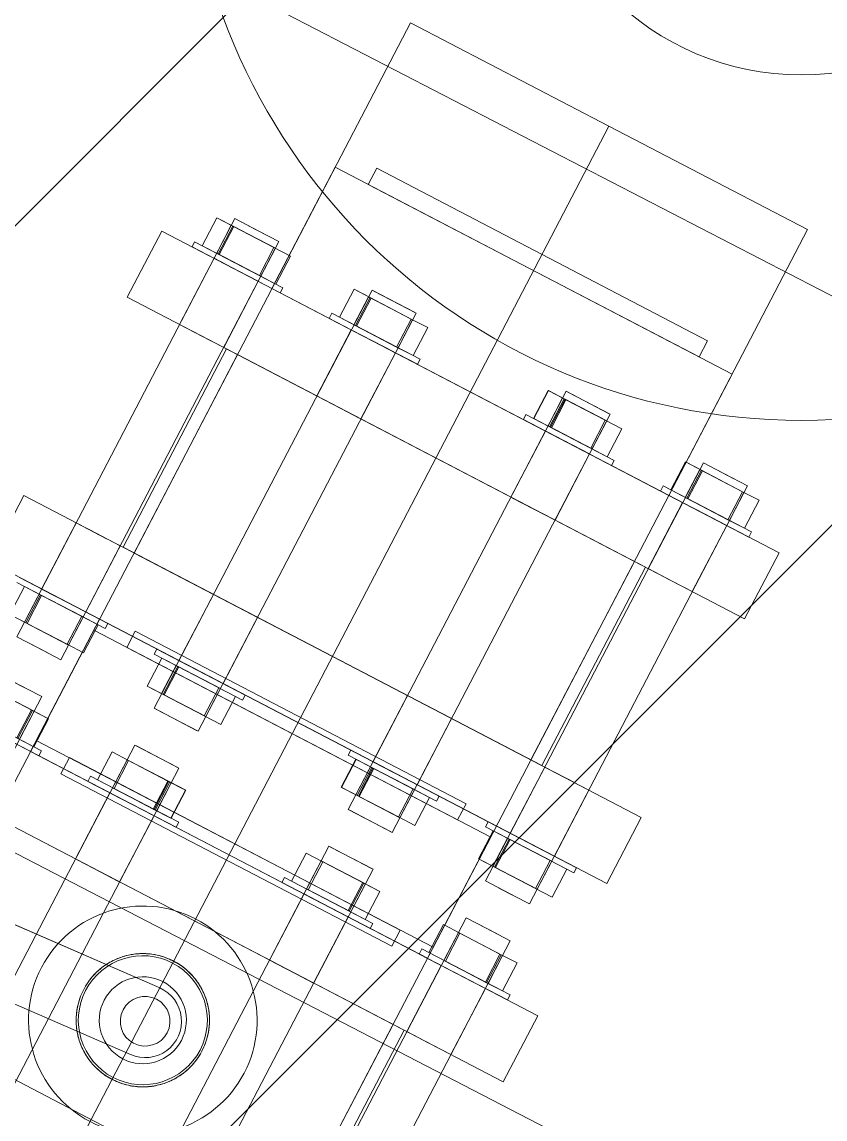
# Model space of a CAD drawing. Header units: metres. Extents: x -207 to 292, y -187 to 169.
# Drawn here: x -49.5326 to -49.2097, y -121.2879 to -120.8466 of the extents above; entities that cross this region are included whole.
import ezdxf

# ---------------------------------------------------------------- set-up
doc = ezdxf.new("R2010")
doc.units = ezdxf.units.M
for name, color, linetype, lineweight in [('A-ROOF-PATT', 7, 'Continuous', 9), ('M-EQPM', 7, 'Continuous', 9), ('P-PIPE', 7, 'Continuous', 9), ('P-PIPE-CNTR', 7, 'Continuous', 9)]:
    doc.layers.add(name, color=color, linetype=linetype, lineweight=lineweight)
doc.layers.add('PR10-ARQ-PL-001-Emplazamiento-C-1_dwg', color=7, linetype='Continuous', lineweight=9, true_color=0x767676)

# ---------------------------------------------------------------- blocks, each defined once
blk = doc.blocks.new('Valvula con brida - Estandar - Valvula con brida - Estandar-2265101-PLANTA EMPLAZAMIENTO ACTUALIZADO')
at = {"layer": 'P-PIPE'}
for p, q in [((-0.075, 0.13733), (-0.075, 0.13)), ((0.075, 0.13733), (-0.075, 0.13733)), ((0.075, 0.13733), (-0.075, 0.13733)), ((0.075, 0.13), (0.075, 0.13733)), ((-0.09, 0.13), (-0.09, 0.075)), ((0.09, 0.13), (-0.09, 0.13)), ((0.09, 0.13), (-0.09, 0.13)), ((-0.075, 0.13), (0.075, 0.13)), ((-0.075, 0.13), (0.075, 0.13)), ((0.09, 0.075), (0.09, 0.13)), ((-0.10242, 0.09665), (-0.11625, 0.09665)), ((-0.10242, 0.09665), (-0.11625, 0.09665)), ((-0.09625, 0.09665), (-0.11007, 0.09665)), ((-0.09625, 0.09665), (-0.11007, 0.09665)), ((-0.09625, -0.093), (-0.09625, 0.09665)), ((-0.09625, -0.093), (-0.09625, 0.09665)), ((-0.05401, 0.09665), (-0.05401, -0.093)), ((-0.05401, 0.09665), (-0.05401, -0.093)), ((-0.03477, 0.09665), (-0.05401, 0.09665)), ((-0.03477, 0.09665), (-0.05401, 0.09665)), ((-0.03401, 0.09665), (-0.05325, 0.09665)), ((-0.03401, 0.09665), (-0.05325, 0.09665)), ((-0.03401, -0.093), (-0.03401, 0.09665)), ((-0.03401, -0.093), (-0.03401, 0.09665)), ((0.03401, 0.09665), (0.03401, -0.093)), ((0.03401, 0.09665), (0.03401, -0.093)), ((0.05325, 0.09665), (0.03401, 0.09665)), ((0.05325, 0.09665), (0.03401, 0.09665)), ((0.05401, 0.09665), (0.03477, 0.09665)), ((0.05401, 0.09665), (0.03477, 0.09665)), ((0.05401, -0.093), (0.05401, 0.09665)), ((0.05401, -0.093), (0.05401, 0.09665)), ((0.09625, 0.09665), (0.09625, -0.093)), ((0.09625, 0.09665), (0.09625, -0.093)), ((0.11007, 0.09665), (0.09625, 0.09665)), ((0.11007, 0.09665), (0.09625, 0.09665)), ((0.11625, 0.09665), (0.10242, 0.09665)), ((0.11625, 0.09665), (0.10242, 0.09665)), ((0.11625, -0.093), (0.11625, 0.09665)), ((0.11625, -0.093), (0.11625, 0.09665)), ((-0.11625, 0.09), (-0.09625, 0.09)), ((-0.11625, 0.09), (-0.09625, 0.09)), ((-0.11625, 0.09), (-0.09625, 0.09)), ((-0.11625, 0.09), (-0.09625, 0.09)), ((-0.09691, 0.09), (-0.11559, 0.09)), ((-0.11559, 0.09), (-0.09744, 0.09)), ((-0.09744, 0.09), (-0.11559, 0.09)), ((-0.11559, 0.09), (-0.09691, 0.09)), ((-0.09744, 0.09), (-0.08967, 0.09)), ((-0.09744, 0.07729), (-0.09744, 0.09)), ((-0.08967, 0.09), (-0.09744, 0.09)), ((-0.09744, 0.09), (-0.09744, 0.07729)), ((-0.08967, 0.09), (-0.09691, 0.09)), ((-0.09691, 0.09), (-0.09691, 0.07729)), ((-0.09691, 0.09), (-0.08967, 0.09)), ((-0.09691, 0.07729), (-0.09691, 0.09)), ((-0.09625, 0.07729), (-0.09625, 0.09)), ((-0.09625, 0.07729), (-0.09625, 0.09)), ((-0.08967, 0.07729), (-0.08967, 0.09)), ((-0.08967, 0.09), (-0.08967, 0.07729)), ((-0.05335, 0.09), (-0.06085, 0.09)), ((-0.06085, 0.09), (-0.05335, 0.09)), ((-0.06085, 0.07729), (-0.06085, 0.09)), ((-0.05335, 0.09), (-0.06085, 0.09)), ((-0.06085, 0.09), (-0.05335, 0.09)), ((-0.06085, 0.09), (-0.06085, 0.07729)), ((-0.05401, 0.09), (-0.05401, 0.07729)), ((-0.05401, 0.09), (-0.03401, 0.09)), ((-0.05401, 0.09), (-0.03401, 0.09)), ((-0.05401, 0.09), (-0.05401, 0.07729)), ((-0.05401, 0.09), (-0.03401, 0.09)), ((-0.05401, 0.09), (-0.03401, 0.09)), ((-0.03467, 0.09), (-0.05335, 0.09)), ((-0.05335, 0.09), (-0.0352, 0.09)), ((-0.05335, 0.07729), (-0.05335, 0.09)), ((-0.05335, 0.07729), (-0.05335, 0.09)), ((-0.03553, 0.09), (-0.05335, 0.09)), ((-0.05335, 0.09), (-0.03467, 0.09)), ((-0.05335, 0.09), (-0.05335, 0.07729)), ((-0.05335, 0.09), (-0.05335, 0.07729)), ((-0.0276, 0.09), (-0.03553, 0.09)), ((-0.03553, 0.09), (-0.03553, 0.07729)), ((-0.0352, 0.09), (-0.02743, 0.09)), ((-0.0352, 0.07729), (-0.0352, 0.09)), ((-0.02743, 0.09), (-0.03467, 0.09)), ((-0.03467, 0.09), (-0.03467, 0.07729)), ((-0.03467, 0.09), (-0.0276, 0.09)), ((-0.03467, 0.07729), (-0.03467, 0.09)), ((-0.03401, 0.07729), (-0.03401, 0.09)), ((-0.03401, 0.07729), (-0.03401, 0.09)), ((-0.0276, 0.09), (-0.0276, 0.07729)), ((-0.02743, 0.07729), (-0.02743, 0.09)), ((0.03467, 0.09), (0.02717, 0.09)), ((0.02717, 0.09), (0.03467, 0.09)), ((0.02717, 0.07729), (0.02717, 0.09)), ((0.03467, 0.09), (0.02717, 0.09)), ((0.02717, 0.09), (0.03467, 0.09)), ((0.02717, 0.09), (0.02717, 0.07729)), ((0.03401, 0.09), (0.03401, 0.07729)), ((0.03401, 0.09), (0.05401, 0.09)), ((0.03401, 0.09), (0.05401, 0.09)), ((0.03401, 0.09), (0.03401, 0.07729)), ((0.03401, 0.09), (0.05401, 0.09)), ((0.03401, 0.09), (0.05401, 0.09)), ((0.05335, 0.09), (0.03467, 0.09)), ((0.03467, 0.09), (0.05282, 0.09)), ((0.03467, 0.07729), (0.03467, 0.09)), ((0.03467, 0.07729), (0.03467, 0.09)), ((0.05282, 0.09), (0.03467, 0.09)), ((0.03467, 0.09), (0.05335, 0.09)), ((0.03467, 0.09), (0.03467, 0.07729)), ((0.03467, 0.09), (0.03467, 0.07729)), ((0.05282, 0.09), (0.06058, 0.09)), ((0.05282, 0.07729), (0.05282, 0.09)), ((0.06058, 0.09), (0.05282, 0.09)), ((0.05282, 0.09), (0.05282, 0.07729)), ((0.06058, 0.09), (0.05335, 0.09)), ((0.05335, 0.09), (0.05335, 0.07729)), ((0.05335, 0.09), (0.06058, 0.09)), ((0.05335, 0.07729), (0.05335, 0.09)), ((0.05401, 0.07729), (0.05401, 0.09)), ((0.05401, 0.07729), (0.05401, 0.09)), ((0.06058, 0.07729), (0.06058, 0.09)), ((0.06058, 0.09), (0.06058, 0.07729)), ((0.09691, 0.09), (0.08941, 0.09)), ((0.08941, 0.09), (0.09691, 0.09)), ((0.08941, 0.07729), (0.08941, 0.09)), ((0.09691, 0.09), (0.08941, 0.09)), ((0.08941, 0.09), (0.09691, 0.09)), ((0.08941, 0.09), (0.08941, 0.07729)), ((0.09625, 0.09), (0.09625, 0.07729)), ((0.09625, 0.09), (0.11625, 0.09)), ((0.09625, 0.09), (0.11625, 0.09)), ((0.09625, 0.09), (0.09625, 0.07729)), ((0.09625, 0.09), (0.11625, 0.09)), ((0.09625, 0.09), (0.11625, 0.09)), ((0.11559, 0.09), (0.09691, 0.09)), ((0.09691, 0.09), (0.11506, 0.09)), ((0.09691, 0.07729), (0.09691, 0.09)), ((0.09691, 0.07729), (0.09691, 0.09)), ((0.11506, 0.09), (0.09691, 0.09)), ((0.09691, 0.09), (0.11559, 0.09)), ((0.09691, 0.09), (0.09691, 0.07729)), ((0.09691, 0.09), (0.09691, 0.07729)), ((0.11506, 0.09), (0.12282, 0.09)), ((0.11506, 0.07729), (0.11506, 0.09)), ((0.12282, 0.09), (0.11506, 0.09)), ((0.11506, 0.09), (0.11506, 0.07729)), ((0.12282, 0.09), (0.11559, 0.09)), ((0.11559, 0.09), (0.11559, 0.07729)), ((0.11559, 0.09), (0.12282, 0.09)), ((0.11559, 0.07729), (0.11559, 0.09)), ((0.11625, 0.07729), (0.11625, 0.09)), ((0.11625, 0.07729), (0.11625, 0.09)), ((0.12282, 0.07729), (0.12282, 0.09)), ((0.12282, 0.09), (0.12282, 0.07729)), ((-0.08625, 0.07729), (-0.12625, 0.07729)), ((-0.08625, 0.07729), (-0.12625, 0.07729)), ((-0.08625, 0.07729), (-0.12625, 0.07729)), ((-0.08625, 0.07729), (-0.12625, 0.07729)), ((-0.08967, 0.07729), (-0.09744, 0.07729)), ((-0.09744, 0.07729), (-0.08967, 0.07729)), ((-0.09691, 0.07729), (-0.08967, 0.07729)), ((-0.08967, 0.07729), (-0.09691, 0.07729)), ((-0.08625, 0.075), (-0.08625, 0.07729)), ((-0.08625, 0.075), (-0.08625, 0.07729)), ((-0.06401, 0.07729), (-0.06401, 0.075)), ((-0.02401, 0.07729), (-0.06401, 0.07729)), ((-0.02401, 0.07729), (-0.06401, 0.07729)), ((-0.06401, 0.07729), (-0.06401, 0.075)), ((-0.02401, 0.07729), (-0.06401, 0.07729)), ((-0.02401, 0.07729), (-0.06401, 0.07729)), ((-0.05335, 0.07729), (-0.06085, 0.07729)), ((-0.06085, 0.07729), (-0.05335, 0.07729)), ((-0.05335, 0.07729), (-0.06085, 0.07729)), ((-0.06085, 0.07729), (-0.05335, 0.07729)), ((-0.03401, 0.07729), (-0.05401, 0.07729)), ((-0.03401, 0.07729), (-0.05401, 0.07729)), ((-0.03401, 0.07729), (-0.05401, 0.07729)), ((-0.03401, 0.07729), (-0.05401, 0.07729)), ((-0.0352, 0.07729), (-0.05335, 0.07729)), ((-0.05335, 0.07729), (-0.03467, 0.07729)), ((-0.03467, 0.07729), (-0.05335, 0.07729)), ((-0.05335, 0.07729), (-0.03553, 0.07729)), ((-0.03553, 0.07729), (-0.0276, 0.07729)), ((-0.02743, 0.07729), (-0.0352, 0.07729)), ((-0.03467, 0.07729), (-0.02743, 0.07729)), ((-0.0276, 0.07729), (-0.03467, 0.07729)), ((-0.02401, 0.075), (-0.02401, 0.07729)), ((-0.02401, 0.075), (-0.02401, 0.07729)), ((0.02401, 0.07729), (0.02401, 0.075)), ((0.06401, 0.07729), (0.02401, 0.07729)), ((0.06401, 0.07729), (0.02401, 0.07729)), ((0.02401, 0.07729), (0.02401, 0.075)), ((0.06401, 0.07729), (0.02401, 0.07729)), ((0.06401, 0.07729), (0.02401, 0.07729)), ((0.03467, 0.07729), (0.02717, 0.07729)), ((0.02717, 0.07729), (0.03467, 0.07729)), ((0.03467, 0.07729), (0.02717, 0.07729)), ((0.02717, 0.07729), (0.03467, 0.07729)), ((0.05401, 0.07729), (0.03401, 0.07729)), ((0.05401, 0.07729), (0.03401, 0.07729)), ((0.05401, 0.07729), (0.03401, 0.07729)), ((0.05401, 0.07729), (0.03401, 0.07729)), ((0.05282, 0.07729), (0.03467, 0.07729)), ((0.03467, 0.07729), (0.05335, 0.07729)), ((0.05335, 0.07729), (0.03467, 0.07729)), ((0.03467, 0.07729), (0.05282, 0.07729)), ((0.06058, 0.07729), (0.05282, 0.07729)), ((0.05282, 0.07729), (0.06058, 0.07729)), ((0.05335, 0.07729), (0.06058, 0.07729)), ((0.06058, 0.07729), (0.05335, 0.07729)), ((0.06401, 0.075), (0.06401, 0.07729)), ((0.06401, 0.075), (0.06401, 0.07729)), ((0.08625, 0.07729), (0.08625, 0.075)), ((0.12625, 0.07729), (0.08625, 0.07729)), ((0.12625, 0.07729), (0.08625, 0.07729)), ((0.08625, 0.07729), (0.08625, 0.075)), ((0.12625, 0.07729), (0.08625, 0.07729)), ((0.12625, 0.07729), (0.08625, 0.07729)), ((0.09691, 0.07729), (0.08941, 0.07729)), ((0.08941, 0.07729), (0.09691, 0.07729)), ((0.09691, 0.07729), (0.08941, 0.07729)), ((0.08941, 0.07729), (0.09691, 0.07729)), ((0.11625, 0.07729), (0.09625, 0.07729)), ((0.11625, 0.07729), (0.09625, 0.07729)), ((0.11625, 0.07729), (0.09625, 0.07729)), ((0.11625, 0.07729), (0.09625, 0.07729)), ((0.11506, 0.07729), (0.09691, 0.07729)), ((0.09691, 0.07729), (0.11559, 0.07729)), ((0.11559, 0.07729), (0.09691, 0.07729)), ((0.09691, 0.07729), (0.11506, 0.07729)), ((0.12282, 0.07729), (0.11506, 0.07729)), ((0.11506, 0.07729), (0.12282, 0.07729)), ((0.11559, 0.07729), (0.12282, 0.07729)), ((0.12282, 0.07729), (0.11559, 0.07729)), ((0.12625, 0.075), (0.12625, 0.07729)), ((0.12625, 0.075), (0.12625, 0.07729)), ((-0.14, 0.075), (0.14, 0.075)), ((-0.14, 0.075), (0.14, 0.075)), ((-0.12625, 0.075), (-0.08625, 0.075)), ((-0.12625, 0.075), (-0.08625, 0.075)), ((-0.12625, 0.075), (-0.08625, 0.075)), ((-0.12625, 0.075), (-0.08625, 0.075)), ((-0.09, 0.075), (0.09, 0.075)), ((-0.09, 0.075), (0.09, 0.075)), ((-0.06401, 0.075), (-0.02401, 0.075)), ((-0.06401, 0.075), (-0.02401, 0.075)), ((-0.06401, 0.075), (-0.02401, 0.075)), ((-0.06401, 0.075), (-0.02401, 0.075)), ((-0.05401, 0.075), (-0.05401, 0.045)), ((-0.05401, 0.075), (-0.05401, 0.045)), ((-0.05401, 0.075), (-0.03477, 0.075)), ((-0.05401, 0.075), (-0.03477, 0.075)), ((-0.05325, 0.075), (-0.03401, 0.075)), ((-0.05325, 0.075), (-0.03401, 0.075)), ((-0.03401, 0.045), (-0.03401, 0.075)), ((-0.03401, 0.045), (-0.03401, 0.075)), ((0.02401, 0.075), (0.06401, 0.075)), ((0.02401, 0.075), (0.06401, 0.075)), ((0.02401, 0.075), (0.06401, 0.075)), ((0.02401, 0.075), (0.06401, 0.075)), ((0.03401, 0.075), (0.03401, 0.045)), ((0.03401, 0.075), (0.03401, 0.045)), ((0.03401, 0.075), (0.05325, 0.075)), ((0.03401, 0.075), (0.05325, 0.075)), ((0.03477, 0.075), (0.05401, 0.075)), ((0.03477, 0.075), (0.05401, 0.075)), ((0.05401, 0.045), (0.05401, 0.075)), ((0.05401, 0.045), (0.05401, 0.075)), ((0.08625, 0.075), (0.12625, 0.075)), ((0.08625, 0.075), (0.12625, 0.075)), ((0.08625, 0.075), (0.12625, 0.075)), ((0.08625, 0.075), (0.12625, 0.075)), ((0.09625, 0.075), (0.09625, 0.045)), ((0.09625, 0.075), (0.09625, 0.045)), ((0.09625, 0.075), (0.11007, 0.075)), ((0.09625, 0.075), (0.11007, 0.075)), ((0.10242, 0.075), (0.11625, 0.075)), ((0.10242, 0.075), (0.11625, 0.075)), ((0.11625, 0.045), (0.11625, 0.075)), ((0.11625, 0.045), (0.11625, 0.075)), ((0.14, 0.045), (0.14, 0.075)), ((-0.14, 0.045), (0.14, 0.045)), ((-0.14, 0.045), (0.14, 0.045)), ((0.095, 0.045), (-0.095, 0.045)), ((0.095, 0.045), (-0.095, 0.045)), ((-0.09, 0.045), (0.09, 0.045)), ((-0.09, 0.045), (0.09, 0.045)), ((-0.09, 0.045), (0.09, 0.045)), ((-0.09, 0.045), (0.09, 0.045)), ((-0.03477, 0.045), (-0.05401, 0.045)), ((-0.03477, 0.045), (-0.05401, 0.045)), ((-0.03401, 0.045), (-0.05325, 0.045)), ((-0.03401, 0.045), (-0.05325, 0.045)), ((0.05325, 0.045), (0.03401, 0.045)), ((0.05325, 0.045), (0.03401, 0.045)), ((0.05401, 0.045), (0.03477, 0.045)), ((0.05401, 0.045), (0.03477, 0.045)), ((0.09, -0.045), (0.09, 0.045)), ((0.09, -0.045), (0.09, 0.045)), ((0.095, -0.045), (0.095, 0.045)), ((0.11007, 0.045), (0.09625, 0.045)), ((0.11007, 0.045), (0.09625, 0.045)), ((0.11625, 0.045), (0.10242, 0.045)), ((0.11625, 0.045), (0.10242, 0.045)), ((0, 0.01466), (-0.23597, -0.00184)), ((-0.23597, -0.00184), (0, 0.01466)), ((-0.23597, -0.03116), (0.00204, -0.01452)), ((0.00204, -0.01452), (-0.23597, -0.03116)), ((-0.14, -0.045), (0.14, -0.045)), ((-0.14, -0.045), (0.14, -0.045)), ((-0.095, -0.045), (0.095, -0.045)), ((-0.095, -0.045), (0.095, -0.045)), ((0.09, -0.045), (-0.09, -0.045)), ((0.09, -0.045), (-0.09, -0.045)), ((-0.09, -0.045), (0.09, -0.045)), ((-0.09, -0.045), (0.09, -0.045))]:
    blk.add_line(p, q, dxfattribs=at)
for centre, radius, start, end in [((0, 0), 0.04594, 90, 270), ((0, 0), 0.04594, 90, 270), ((0, 0), 0.04594, 270, 90), ((0, 0), 0.04594, 270, 90), ((0, 0), 0.02594, 90, 270), ((0, 0), 0.02594, 90, 270), ((0, 0), 0.02594, 270, 90), ((0, 0), 0.02594, 270, 90), ((0, 0), 0.0175, 90, 270), ((0, 0), 0.0175, 90, 270), ((0, 0), 0.0175, 270, 90), ((0, 0), 0.0175, 270, 90), ((0.00102, 0.00007), 0.01463, 274, 94), ((0.00102, 0.00007), 0.01463, 274, 94), ((0.00102, 0.00007), 0.01, 0, 180), ((0.00102, 0.00007), 0.01, 0, 180), ((0.00102, 0.00007), 0.01, 180, 0), ((0.00102, 0.00007), 0.01, 180, 360)]:
    blk.add_arc(centre, radius, start, end, dxfattribs=at)
for points in [[(0.02682, 0), (0.02679, 0.00163), (0.0265, 0.0048), (0.02533, 0.00924), (0.02366, 0.01278), (0.02197, 0.01543), (0.02057, 0.01726), (0.01901, 0.01896), (0.01727, 0.02055), (0.01541, 0.02199), (0.01282, 0.02365), (0.00925, 0.0253), (0.00527, 0.0264), (0.0018, 0.0268), (-0.00119, 0.02683), (-0.00412, 0.02656), (-0.0079, 0.02575), (-0.01165, 0.02429), (-0.01493, 0.02234), (-0.01728, 0.02057), (-0.01943, 0.01856), (-0.0219, 0.01568), (-0.02555, 0.00969), (-0.02676, 0.00408), (-0.02682, 0)], [(-0.02682, 0), (-0.0268, 0.00163), (-0.0265, 0.0048), (-0.02533, 0.00923), (-0.02366, 0.01278), (-0.02196, 0.01544), (-0.02056, 0.01727), (-0.019, 0.01897), (-0.01727, 0.02056), (-0.0154, 0.02199), (-0.01281, 0.02365), (-0.00924, 0.0253), (-0.00526, 0.0264), (-0.00179, 0.0268), (0.0012, 0.02683), (0.00413, 0.02655), (0.0079, 0.02575), (0.01165, 0.02429), (0.01493, 0.02234), (0.01728, 0.02057), (0.01944, 0.01855), (0.02191, 0.01567), (0.02555, 0.00969), (0.02676, 0.00408), (0.02682, 0)], [(-0.02682, 0), (-0.0268, -0.00163), (-0.0265, -0.0048), (-0.02533, -0.00924), (-0.02366, -0.01278), (-0.02196, -0.01544), (-0.02056, -0.01727), (-0.019, -0.01897), (-0.01727, -0.02056), (-0.0154, -0.02199), (-0.01282, -0.02365), (-0.00925, -0.0253), (-0.00526, -0.0264), (-0.00179, -0.0268), (0.0012, -0.02683), (0.00413, -0.02655), (0.0079, -0.02575), (0.01165, -0.02429), (0.01493, -0.02234), (0.01729, -0.02057), (0.01944, -0.01855), (0.02191, -0.01567), (0.02555, -0.00969), (0.02676, -0.00408), (0.02682, 0)], [(0.02682, 0), (0.0268, -0.00163), (0.0265, -0.0048), (0.02533, -0.00923), (0.02366, -0.01277), (0.02197, -0.01543), (0.02057, -0.01726), (0.01901, -0.01896), (0.01727, -0.02055), (0.0154, -0.02199), (0.01282, -0.02365), (0.00925, -0.0253), (0.00526, -0.0264), (0.0018, -0.0268), (-0.00119, -0.02683), (-0.00412, -0.02656), (-0.00789, -0.02575), (-0.01165, -0.02429), (-0.01492, -0.02235), (-0.01728, -0.02057), (-0.01943, -0.01856), (-0.0219, -0.01567), (-0.02555, -0.00969), (-0.02676, -0.00408), (-0.02682, 0)]]:
    blk.add_open_spline(points, degree=3, knots=[0, 0, 0, 0, 0.055556, 0.111111, 0.166667, 0.194444, 0.222222, 0.25, 0.277778, 0.305556, 0.333333, 0.388889, 0.444444, 0.479167, 0.513889, 0.548611, 0.583333, 0.652778, 0.6875, 0.722222, 0.756944, 0.791667, 0.861111, 1, 1, 1, 1], dxfattribs=at)
blk = doc.blocks.new('Brida - Estandar - Brida - Estandar-2276185-PLANTA EMPLAZAMIENTO ACTUALIZADO')
at = {"layer": 'P-PIPE'}
for p, q in [((-0.075, 0.13733), (-0.075, 0.13)), ((0.075, 0.13733), (-0.075, 0.13733)), ((0.075, 0.13733), (-0.075, 0.13733)), ((0.075, 0.13), (0.075, 0.13733)), ((-0.09, 0.13), (-0.09, 0.075)), ((0.09, 0.13), (-0.09, 0.13)), ((0.09, 0.13), (-0.09, 0.13)), ((-0.075, 0.13), (0.075, 0.13)), ((-0.075, 0.13), (0.075, 0.13)), ((0.09, 0.075), (0.09, 0.13)), ((-0.11625, 0.09665), (-0.11625, -0.093)), ((-0.11625, 0.09665), (-0.11625, -0.093)), ((-0.10242, 0.09665), (-0.11625, 0.09665)), ((-0.10242, 0.09665), (-0.11625, 0.09665)), ((-0.09625, 0.09665), (-0.11007, 0.09665)), ((-0.09625, 0.09665), (-0.11007, 0.09665)), ((-0.09625, -0.093), (-0.09625, 0.09665)), ((-0.09625, -0.093), (-0.09625, 0.09665)), ((-0.05401, 0.09665), (-0.05401, -0.093)), ((-0.05401, 0.09665), (-0.05401, -0.093)), ((-0.03477, 0.09665), (-0.05401, 0.09665)), ((-0.03477, 0.09665), (-0.05401, 0.09665)), ((-0.03401, 0.09665), (-0.05325, 0.09665)), ((-0.03401, 0.09665), (-0.05325, 0.09665)), ((-0.03401, -0.093), (-0.03401, 0.09665)), ((-0.03401, -0.093), (-0.03401, 0.09665)), ((0.03401, 0.09665), (0.03401, -0.093)), ((0.03401, 0.09665), (0.03401, -0.093)), ((0.05325, 0.09665), (0.03401, 0.09665)), ((0.05325, 0.09665), (0.03401, 0.09665)), ((0.05401, 0.09665), (0.03477, 0.09665)), ((0.05401, 0.09665), (0.03477, 0.09665)), ((0.05401, -0.093), (0.05401, 0.09665)), ((0.05401, -0.093), (0.05401, 0.09665)), ((0.09625, 0.09665), (0.09625, -0.093)), ((0.09625, 0.09665), (0.09625, -0.093)), ((0.11007, 0.09665), (0.09625, 0.09665)), ((0.11007, 0.09665), (0.09625, 0.09665)), ((0.11625, 0.09665), (0.10242, 0.09665)), ((0.11625, 0.09665), (0.10242, 0.09665)), ((0.11625, -0.093), (0.11625, 0.09665)), ((0.11625, -0.093), (0.11625, 0.09665)), ((-0.11559, 0.09), (-0.12309, 0.09)), ((-0.12309, 0.09), (-0.11559, 0.09)), ((-0.12309, 0.07729), (-0.12309, 0.09)), ((-0.11559, 0.09), (-0.12309, 0.09)), ((-0.12309, 0.09), (-0.11559, 0.09)), ((-0.12309, 0.09), (-0.12309, 0.07729)), ((-0.11625, 0.09), (-0.11625, 0.07729)), ((-0.11625, 0.09), (-0.09625, 0.09)), ((-0.11625, 0.09), (-0.09625, 0.09)), ((-0.11625, 0.09), (-0.11625, 0.07729)), ((-0.11625, 0.09), (-0.09625, 0.09)), ((-0.11625, 0.09), (-0.09625, 0.09)), ((-0.09691, 0.09), (-0.11559, 0.09)), ((-0.11559, 0.09), (-0.09744, 0.09)), ((-0.11559, 0.07729), (-0.11559, 0.09)), ((-0.11559, 0.07729), (-0.11559, 0.09)), ((-0.09744, 0.09), (-0.11559, 0.09)), ((-0.11559, 0.09), (-0.09691, 0.09)), ((-0.11559, 0.09), (-0.11559, 0.07729)), ((-0.11559, 0.09), (-0.11559, 0.07729)), ((-0.09744, 0.09), (-0.08967, 0.09)), ((-0.09744, 0.07729), (-0.09744, 0.09)), ((-0.08967, 0.09), (-0.09744, 0.09)), ((-0.09744, 0.09), (-0.09744, 0.07729)), ((-0.08967, 0.09), (-0.09691, 0.09)), ((-0.09691, 0.09), (-0.09691, 0.07729)), ((-0.09691, 0.09), (-0.08967, 0.09)), ((-0.09691, 0.07729), (-0.09691, 0.09)), ((-0.09625, 0.07729), (-0.09625, 0.09)), ((-0.09625, 0.07729), (-0.09625, 0.09)), ((-0.08967, 0.07729), (-0.08967, 0.09)), ((-0.08967, 0.09), (-0.08967, 0.07729)), ((-0.05335, 0.09), (-0.06085, 0.09)), ((-0.06085, 0.09), (-0.05335, 0.09)), ((-0.06085, 0.07729), (-0.06085, 0.09)), ((-0.05335, 0.09), (-0.06085, 0.09)), ((-0.06085, 0.09), (-0.05335, 0.09)), ((-0.06085, 0.09), (-0.06085, 0.07729)), ((-0.05401, 0.09), (-0.05401, 0.07729)), ((-0.05401, 0.09), (-0.03401, 0.09)), ((-0.05401, 0.09), (-0.03401, 0.09)), ((-0.05401, 0.09), (-0.05401, 0.07729)), ((-0.05401, 0.09), (-0.03401, 0.09)), ((-0.05401, 0.09), (-0.03401, 0.09)), ((-0.03467, 0.09), (-0.05335, 0.09)), ((-0.05335, 0.09), (-0.0352, 0.09)), ((-0.05335, 0.07729), (-0.05335, 0.09)), ((-0.05335, 0.07729), (-0.05335, 0.09)), ((-0.03553, 0.09), (-0.05335, 0.09)), ((-0.05335, 0.09), (-0.03467, 0.09)), ((-0.05335, 0.09), (-0.05335, 0.07729)), ((-0.05335, 0.09), (-0.05335, 0.07729)), ((-0.0276, 0.09), (-0.03553, 0.09)), ((-0.03553, 0.09), (-0.03553, 0.07729)), ((-0.0352, 0.09), (-0.02743, 0.09)), ((-0.0352, 0.07729), (-0.0352, 0.09)), ((-0.02743, 0.09), (-0.03467, 0.09)), ((-0.03467, 0.09), (-0.03467, 0.07729)), ((-0.03467, 0.09), (-0.0276, 0.09)), ((-0.03467, 0.07729), (-0.03467, 0.09)), ((-0.03401, 0.07729), (-0.03401, 0.09)), ((-0.03401, 0.07729), (-0.03401, 0.09)), ((-0.0276, 0.09), (-0.0276, 0.07729)), ((-0.02743, 0.07729), (-0.02743, 0.09)), ((0.03467, 0.09), (0.02717, 0.09)), ((0.02717, 0.09), (0.03467, 0.09)), ((0.02717, 0.07729), (0.02717, 0.09)), ((0.03467, 0.09), (0.02717, 0.09)), ((0.02717, 0.09), (0.03467, 0.09)), ((0.02717, 0.09), (0.02717, 0.07729)), ((0.03401, 0.09), (0.03401, 0.07729)), ((0.03401, 0.09), (0.05401, 0.09)), ((0.03401, 0.09), (0.05401, 0.09)), ((0.03401, 0.09), (0.03401, 0.07729)), ((0.03401, 0.09), (0.05401, 0.09)), ((0.03401, 0.09), (0.05401, 0.09)), ((0.05335, 0.09), (0.03467, 0.09)), ((0.03467, 0.09), (0.05282, 0.09)), ((0.03467, 0.07729), (0.03467, 0.09)), ((0.03467, 0.07729), (0.03467, 0.09)), ((0.05282, 0.09), (0.03467, 0.09)), ((0.03467, 0.09), (0.05335, 0.09)), ((0.03467, 0.09), (0.03467, 0.07729)), ((0.03467, 0.09), (0.03467, 0.07729)), ((0.05282, 0.09), (0.06058, 0.09)), ((0.05282, 0.07729), (0.05282, 0.09)), ((0.06058, 0.09), (0.05282, 0.09)), ((0.05282, 0.09), (0.05282, 0.07729)), ((0.06058, 0.09), (0.05335, 0.09)), ((0.05335, 0.09), (0.05335, 0.07729)), ((0.05335, 0.09), (0.06058, 0.09)), ((0.05335, 0.07729), (0.05335, 0.09)), ((0.05401, 0.07729), (0.05401, 0.09)), ((0.05401, 0.07729), (0.05401, 0.09)), ((0.06058, 0.07729), (0.06058, 0.09)), ((0.06058, 0.09), (0.06058, 0.07729)), ((0.09691, 0.09), (0.08941, 0.09)), ((0.08941, 0.09), (0.09691, 0.09)), ((0.08941, 0.07729), (0.08941, 0.09)), ((0.09691, 0.09), (0.08941, 0.09)), ((0.08941, 0.09), (0.09691, 0.09)), ((0.08941, 0.09), (0.08941, 0.07729)), ((0.09625, 0.09), (0.09625, 0.07729)), ((0.09625, 0.09), (0.11625, 0.09)), ((0.09625, 0.09), (0.11625, 0.09)), ((0.09625, 0.09), (0.09625, 0.07729)), ((0.09625, 0.09), (0.11625, 0.09)), ((0.09625, 0.09), (0.11625, 0.09)), ((0.11559, 0.09), (0.09691, 0.09)), ((0.09691, 0.09), (0.11506, 0.09)), ((0.09691, 0.07729), (0.09691, 0.09)), ((0.09691, 0.07729), (0.09691, 0.09)), ((0.11506, 0.09), (0.09691, 0.09)), ((0.09691, 0.09), (0.11559, 0.09)), ((0.09691, 0.09), (0.09691, 0.07729)), ((0.09691, 0.09), (0.09691, 0.07729)), ((0.11506, 0.09), (0.12282, 0.09)), ((0.11506, 0.07729), (0.11506, 0.09)), ((0.12282, 0.09), (0.11506, 0.09)), ((0.11506, 0.09), (0.11506, 0.07729)), ((0.12282, 0.09), (0.11559, 0.09)), ((0.11559, 0.09), (0.11559, 0.07729)), ((0.11559, 0.09), (0.12282, 0.09)), ((0.11559, 0.07729), (0.11559, 0.09)), ((0.11625, 0.07729), (0.11625, 0.09)), ((0.11625, 0.07729), (0.11625, 0.09)), ((0.12282, 0.07729), (0.12282, 0.09)), ((0.12282, 0.09), (0.12282, 0.07729)), ((-0.12625, 0.07729), (-0.12625, 0.075)), ((-0.08625, 0.07729), (-0.12625, 0.07729)), ((-0.08625, 0.07729), (-0.12625, 0.07729)), ((-0.12625, 0.07729), (-0.12625, 0.075)), ((-0.08625, 0.07729), (-0.12625, 0.07729)), ((-0.08625, 0.07729), (-0.12625, 0.07729)), ((-0.11559, 0.07729), (-0.12309, 0.07729)), ((-0.12309, 0.07729), (-0.11559, 0.07729)), ((-0.11559, 0.07729), (-0.12309, 0.07729)), ((-0.12309, 0.07729), (-0.11559, 0.07729)), ((-0.09625, 0.07729), (-0.11625, 0.07729)), ((-0.09625, 0.07729), (-0.11625, 0.07729)), ((-0.09625, 0.07729), (-0.11625, 0.07729)), ((-0.09625, 0.07729), (-0.11625, 0.07729)), ((-0.09744, 0.07729), (-0.11559, 0.07729)), ((-0.11559, 0.07729), (-0.09691, 0.07729)), ((-0.09691, 0.07729), (-0.11559, 0.07729)), ((-0.11559, 0.07729), (-0.09744, 0.07729)), ((-0.08967, 0.07729), (-0.09744, 0.07729)), ((-0.09744, 0.07729), (-0.08967, 0.07729)), ((-0.09691, 0.07729), (-0.08967, 0.07729)), ((-0.08967, 0.07729), (-0.09691, 0.07729)), ((-0.08625, 0.075), (-0.08625, 0.07729)), ((-0.08625, 0.075), (-0.08625, 0.07729)), ((-0.06401, 0.07729), (-0.06401, 0.075)), ((-0.02401, 0.07729), (-0.06401, 0.07729)), ((-0.02401, 0.07729), (-0.06401, 0.07729)), ((-0.06401, 0.07729), (-0.06401, 0.075)), ((-0.02401, 0.07729), (-0.06401, 0.07729)), ((-0.02401, 0.07729), (-0.06401, 0.07729)), ((-0.05335, 0.07729), (-0.06085, 0.07729)), ((-0.06085, 0.07729), (-0.05335, 0.07729)), ((-0.05335, 0.07729), (-0.06085, 0.07729)), ((-0.06085, 0.07729), (-0.05335, 0.07729)), ((-0.03401, 0.07729), (-0.05401, 0.07729)), ((-0.03401, 0.07729), (-0.05401, 0.07729)), ((-0.03401, 0.07729), (-0.05401, 0.07729)), ((-0.03401, 0.07729), (-0.05401, 0.07729)), ((-0.0352, 0.07729), (-0.05335, 0.07729)), ((-0.05335, 0.07729), (-0.03467, 0.07729)), ((-0.03467, 0.07729), (-0.05335, 0.07729)), ((-0.05335, 0.07729), (-0.03553, 0.07729)), ((-0.03553, 0.07729), (-0.0276, 0.07729)), ((-0.02743, 0.07729), (-0.0352, 0.07729)), ((-0.03467, 0.07729), (-0.02743, 0.07729)), ((-0.0276, 0.07729), (-0.03467, 0.07729)), ((-0.02401, 0.075), (-0.02401, 0.07729)), ((-0.02401, 0.075), (-0.02401, 0.07729)), ((0.02401, 0.07729), (0.02401, 0.075)), ((0.06401, 0.07729), (0.02401, 0.07729)), ((0.06401, 0.07729), (0.02401, 0.07729)), ((0.02401, 0.07729), (0.02401, 0.075)), ((0.06401, 0.07729), (0.02401, 0.07729)), ((0.06401, 0.07729), (0.02401, 0.07729)), ((0.03467, 0.07729), (0.02717, 0.07729)), ((0.02717, 0.07729), (0.03467, 0.07729)), ((0.03467, 0.07729), (0.02717, 0.07729)), ((0.02717, 0.07729), (0.03467, 0.07729)), ((0.05401, 0.07729), (0.03401, 0.07729)), ((0.05401, 0.07729), (0.03401, 0.07729)), ((0.05401, 0.07729), (0.03401, 0.07729)), ((0.05401, 0.07729), (0.03401, 0.07729)), ((0.05282, 0.07729), (0.03467, 0.07729)), ((0.03467, 0.07729), (0.05335, 0.07729)), ((0.05335, 0.07729), (0.03467, 0.07729)), ((0.03467, 0.07729), (0.05282, 0.07729)), ((0.06058, 0.07729), (0.05282, 0.07729)), ((0.05282, 0.07729), (0.06058, 0.07729)), ((0.05335, 0.07729), (0.06058, 0.07729)), ((0.06058, 0.07729), (0.05335, 0.07729)), ((0.06401, 0.075), (0.06401, 0.07729)), ((0.06401, 0.075), (0.06401, 0.07729)), ((0.08625, 0.07729), (0.08625, 0.075)), ((0.12625, 0.07729), (0.08625, 0.07729)), ((0.12625, 0.07729), (0.08625, 0.07729)), ((0.08625, 0.07729), (0.08625, 0.075)), ((0.12625, 0.07729), (0.08625, 0.07729)), ((0.12625, 0.07729), (0.08625, 0.07729)), ((0.09691, 0.07729), (0.08941, 0.07729)), ((0.08941, 0.07729), (0.09691, 0.07729)), ((0.09691, 0.07729), (0.08941, 0.07729)), ((0.08941, 0.07729), (0.09691, 0.07729)), ((0.11625, 0.07729), (0.09625, 0.07729)), ((0.11625, 0.07729), (0.09625, 0.07729)), ((0.11625, 0.07729), (0.09625, 0.07729)), ((0.11625, 0.07729), (0.09625, 0.07729)), ((0.11506, 0.07729), (0.09691, 0.07729)), ((0.09691, 0.07729), (0.11559, 0.07729)), ((0.11559, 0.07729), (0.09691, 0.07729)), ((0.09691, 0.07729), (0.11506, 0.07729)), ((0.12282, 0.07729), (0.11506, 0.07729)), ((0.11506, 0.07729), (0.12282, 0.07729)), ((0.11559, 0.07729), (0.12282, 0.07729)), ((0.12282, 0.07729), (0.11559, 0.07729)), ((-0.14, 0.075), (-0.14, 0.045)), ((-0.14, 0.075), (0.14, 0.075)), ((-0.14, 0.075), (0.14, 0.075)), ((-0.12625, 0.075), (-0.08625, 0.075)), ((-0.12625, 0.075), (-0.08625, 0.075)), ((-0.12625, 0.075), (-0.08625, 0.075)), ((-0.12625, 0.075), (-0.08625, 0.075)), ((-0.11625, 0.075), (-0.11625, 0.045)), ((-0.11625, 0.075), (-0.11625, 0.045)), ((-0.11625, 0.075), (-0.10242, 0.075)), ((-0.11625, 0.075), (-0.10242, 0.075)), ((-0.11007, 0.075), (-0.09625, 0.075)), ((-0.11007, 0.075), (-0.09625, 0.075)), ((-0.09625, 0.045), (-0.09625, 0.075)), ((-0.09625, 0.045), (-0.09625, 0.075)), ((-0.09, 0.075), (0.09, 0.075)), ((-0.09, 0.075), (0.09, 0.075)), ((-0.06401, 0.075), (-0.02401, 0.075)), ((-0.06401, 0.075), (-0.02401, 0.075)), ((-0.06401, 0.075), (-0.02401, 0.075)), ((-0.06401, 0.075), (-0.02401, 0.075)), ((-0.05401, 0.075), (-0.05401, 0.045)), ((-0.05401, 0.075), (-0.05401, 0.045)), ((-0.05401, 0.075), (-0.03477, 0.075)), ((-0.05401, 0.075), (-0.03477, 0.075)), ((-0.05325, 0.075), (-0.03401, 0.075)), ((-0.05325, 0.075), (-0.03401, 0.075)), ((-0.03401, 0.045), (-0.03401, 0.075)), ((-0.03401, 0.045), (-0.03401, 0.075)), ((0.02401, 0.075), (0.06401, 0.075)), ((0.02401, 0.075), (0.06401, 0.075)), ((0.02401, 0.075), (0.06401, 0.075)), ((0.02401, 0.075), (0.06401, 0.075)), ((0.03401, 0.075), (0.03401, 0.045)), ((0.03401, 0.075), (0.03401, 0.045)), ((0.03401, 0.075), (0.05325, 0.075)), ((0.03401, 0.075), (0.05325, 0.075)), ((0.03477, 0.075), (0.05401, 0.075)), ((0.03477, 0.075), (0.05401, 0.075)), ((0.05401, 0.045), (0.05401, 0.075)), ((0.05401, 0.045), (0.05401, 0.075)), ((0.08625, 0.075), (0.12625, 0.075)), ((0.08625, 0.075), (0.12625, 0.075)), ((0.08625, 0.075), (0.12625, 0.075)), ((0.08625, 0.075), (0.12625, 0.075)), ((0.09625, 0.075), (0.09625, 0.045)), ((0.09625, 0.075), (0.09625, 0.045)), ((0.09625, 0.075), (0.11007, 0.075)), ((0.09625, 0.075), (0.11007, 0.075)), ((0.10242, 0.075), (0.11625, 0.075)), ((0.10242, 0.075), (0.11625, 0.075)), ((0.11625, 0.045), (0.11625, 0.075)), ((0.11625, 0.045), (0.11625, 0.075)), ((0.14, 0.045), (0.14, 0.075)), ((-0.14, 0.045), (0.14, 0.045)), ((-0.14, 0.045), (0.14, 0.045)), ((-0.10242, 0.045), (-0.11625, 0.045)), ((-0.10242, 0.045), (-0.11625, 0.045)), ((-0.09625, 0.045), (-0.11007, 0.045)), ((-0.09625, 0.045), (-0.11007, 0.045)), ((-0.095, 0.045), (-0.095, -0.045)), ((0.095, 0.045), (-0.095, 0.045)), ((0.095, 0.045), (-0.095, 0.045)), ((-0.09, 0.045), (-0.09, -0.045)), ((-0.09, 0.045), (0.09, 0.045)), ((-0.09, 0.045), (0.09, 0.045)), ((-0.09, 0.045), (-0.09, -0.045)), ((-0.09, 0.045), (0.09, 0.045)), ((-0.09, 0.045), (0.09, 0.045)), ((-0.03477, 0.045), (-0.05401, 0.045)), ((-0.03477, 0.045), (-0.05401, 0.045)), ((-0.03401, 0.045), (-0.05325, 0.045)), ((-0.03401, 0.045), (-0.05325, 0.045)), ((0.05325, 0.045), (0.03401, 0.045)), ((0.05325, 0.045), (0.03401, 0.045)), ((0.05401, 0.045), (0.03477, 0.045)), ((0.05401, 0.045), (0.03477, 0.045)), ((0.09, -0.045), (0.09, 0.045)), ((0.09, -0.045), (0.09, 0.045)), ((0.095, -0.045), (0.095, 0.045)), ((0.11007, 0.045), (0.09625, 0.045)), ((0.11007, 0.045), (0.09625, 0.045)), ((0.11625, 0.045), (0.10242, 0.045)), ((0.11625, 0.045), (0.10242, 0.045)), ((-0.14, -0.045), (-0.14, -0.075)), ((-0.14, -0.045), (0.14, -0.045)), ((-0.14, -0.045), (0.14, -0.045)), ((-0.11625, -0.045), (-0.11625, -0.075)), ((-0.11625, -0.045), (-0.11625, -0.075)), ((-0.11625, -0.045), (-0.10242, -0.045)), ((-0.11625, -0.045), (-0.10242, -0.045)), ((-0.11007, -0.045), (-0.09625, -0.045)), ((-0.11007, -0.045), (-0.09625, -0.045)), ((-0.09625, -0.075), (-0.09625, -0.045)), ((-0.09625, -0.075), (-0.09625, -0.045)), ((-0.095, -0.045), (0.095, -0.045)), ((-0.095, -0.045), (0.095, -0.045)), ((0.09, -0.045), (-0.09, -0.045)), ((0.09, -0.045), (-0.09, -0.045)), ((-0.09, -0.045), (0.09, -0.045)), ((-0.09, -0.045), (0.09, -0.045)), ((-0.05401, -0.045), (-0.05401, -0.075)), ((-0.05401, -0.045), (-0.05401, -0.075)), ((-0.05401, -0.045), (-0.03477, -0.045)), ((-0.05401, -0.045), (-0.03477, -0.045)), ((-0.05325, -0.045), (-0.03401, -0.045)), ((-0.05325, -0.045), (-0.03401, -0.045)), ((-0.03401, -0.075), (-0.03401, -0.045)), ((-0.03401, -0.075), (-0.03401, -0.045)), ((0.03401, -0.045), (0.03401, -0.075)), ((0.03401, -0.045), (0.03401, -0.075)), ((0.03401, -0.045), (0.05325, -0.045)), ((0.03401, -0.045), (0.05325, -0.045)), ((0.03477, -0.045), (0.05401, -0.045)), ((0.03477, -0.045), (0.05401, -0.045)), ((0.05401, -0.075), (0.05401, -0.045)), ((0.05401, -0.075), (0.05401, -0.045)), ((0.09625, -0.045), (0.09625, -0.075)), ((0.09625, -0.045), (0.09625, -0.075)), ((0.09625, -0.045), (0.11007, -0.045)), ((0.09625, -0.045), (0.11007, -0.045)), ((0.10242, -0.045), (0.11625, -0.045)), ((0.10242, -0.045), (0.11625, -0.045)), ((0.11625, -0.075), (0.11625, -0.045)), ((0.11625, -0.075), (0.11625, -0.045)), ((0.14, -0.075), (0.14, -0.045)), ((-0.14, -0.075), (0.14, -0.075)), ((-0.14, -0.075), (0.14, -0.075)), ((-0.12625, -0.075), (-0.12625, -0.07729)), ((-0.08625, -0.075), (-0.12625, -0.075)), ((-0.08625, -0.075), (-0.12625, -0.075)), ((-0.12625, -0.075), (-0.12625, -0.07729)), ((-0.08625, -0.075), (-0.12625, -0.075)), ((-0.08625, -0.075), (-0.12625, -0.075)), ((-0.10242, -0.075), (-0.11625, -0.075)), ((-0.10242, -0.075), (-0.11625, -0.075)), ((-0.09625, -0.075), (-0.11007, -0.075)), ((-0.09625, -0.075), (-0.11007, -0.075)), ((-0.09, -0.075), (-0.09, -0.13)), ((-0.09, -0.075), (0.09, -0.075)), ((-0.09, -0.075), (0.09, -0.075)), ((-0.08625, -0.07729), (-0.08625, -0.075)), ((-0.08625, -0.07729), (-0.08625, -0.075)), ((-0.06401, -0.075), (-0.06401, -0.07729)), ((-0.02401, -0.075), (-0.06401, -0.075)), ((-0.02401, -0.075), (-0.06401, -0.075)), ((-0.06401, -0.075), (-0.06401, -0.07729)), ((-0.02401, -0.075), (-0.06401, -0.075)), ((-0.02401, -0.075), (-0.06401, -0.075)), ((-0.03477, -0.075), (-0.05401, -0.075)), ((-0.03477, -0.075), (-0.05401, -0.075)), ((-0.03401, -0.075), (-0.05325, -0.075)), ((-0.03401, -0.075), (-0.05325, -0.075)), ((-0.02401, -0.07729), (-0.02401, -0.075)), ((-0.02401, -0.07729), (-0.02401, -0.075)), ((0.02401, -0.075), (0.02401, -0.07729)), ((0.06401, -0.075), (0.02401, -0.075)), ((0.06401, -0.075), (0.02401, -0.075)), ((0.02401, -0.075), (0.02401, -0.07729)), ((0.06401, -0.075), (0.02401, -0.075)), ((0.06401, -0.075), (0.02401, -0.075)), ((0.05325, -0.075), (0.03401, -0.075)), ((0.05325, -0.075), (0.03401, -0.075)), ((0.05401, -0.075), (0.03477, -0.075)), ((0.05401, -0.075), (0.03477, -0.075)), ((0.06401, -0.07729), (0.06401, -0.075)), ((0.06401, -0.07729), (0.06401, -0.075)), ((0.08625, -0.075), (0.08625, -0.07729)), ((0.12625, -0.075), (0.08625, -0.075)), ((0.12625, -0.075), (0.08625, -0.075)), ((0.08625, -0.075), (0.08625, -0.07729)), ((0.12625, -0.075), (0.08625, -0.075)), ((0.12625, -0.075), (0.08625, -0.075)), ((0.09, -0.13), (0.09, -0.075)), ((0.11007, -0.075), (0.09625, -0.075)), ((0.11007, -0.075), (0.09625, -0.075)), ((0.11625, -0.075), (0.10242, -0.075)), ((0.11625, -0.075), (0.10242, -0.075)), ((0.12625, -0.07729), (0.12625, -0.075)), ((0.12625, -0.07729), (0.12625, -0.075)), ((-0.12625, -0.07729), (-0.08625, -0.07729)), ((-0.12625, -0.07729), (-0.08625, -0.07729)), ((-0.12625, -0.07729), (-0.08625, -0.07729)), ((-0.12625, -0.07729), (-0.08625, -0.07729)), ((-0.11559, -0.07729), (-0.12309, -0.07729)), ((-0.12309, -0.07729), (-0.11559, -0.07729)), ((-0.12309, -0.09), (-0.12309, -0.07729)), ((-0.11559, -0.07729), (-0.12309, -0.07729)), ((-0.12309, -0.07729), (-0.11559, -0.07729)), ((-0.12309, -0.07729), (-0.12309, -0.09)), ((-0.11625, -0.07729), (-0.11625, -0.09)), ((-0.11625, -0.07729), (-0.09625, -0.07729)), ((-0.11625, -0.07729), (-0.09625, -0.07729)), ((-0.11625, -0.07729), (-0.11625, -0.09)), ((-0.11625, -0.07729), (-0.09625, -0.07729)), ((-0.11625, -0.07729), (-0.09625, -0.07729)), ((-0.09691, -0.07729), (-0.11559, -0.07729)), ((-0.11559, -0.07729), (-0.09744, -0.07729)), ((-0.11559, -0.09), (-0.11559, -0.07729)), ((-0.11559, -0.09), (-0.11559, -0.07729)), ((-0.09744, -0.07729), (-0.11559, -0.07729)), ((-0.11559, -0.07729), (-0.09691, -0.07729)), ((-0.11559, -0.07729), (-0.11559, -0.09)), ((-0.11559, -0.07729), (-0.11559, -0.09)), ((-0.09744, -0.07729), (-0.08967, -0.07729)), ((-0.09744, -0.09), (-0.09744, -0.07729)), ((-0.08967, -0.07729), (-0.09744, -0.07729)), ((-0.09744, -0.07729), (-0.09744, -0.09)), ((-0.08967, -0.07729), (-0.09691, -0.07729)), ((-0.09691, -0.07729), (-0.09691, -0.09)), ((-0.09691, -0.07729), (-0.08967, -0.07729)), ((-0.09691, -0.09), (-0.09691, -0.07729)), ((-0.09625, -0.09), (-0.09625, -0.07729)), ((-0.09625, -0.09), (-0.09625, -0.07729)), ((-0.08967, -0.09), (-0.08967, -0.07729)), ((-0.08967, -0.07729), (-0.08967, -0.09)), ((-0.06401, -0.07729), (-0.02401, -0.07729)), ((-0.06401, -0.07729), (-0.02401, -0.07729)), ((-0.06401, -0.07729), (-0.02401, -0.07729)), ((-0.06401, -0.07729), (-0.02401, -0.07729)), ((-0.05335, -0.07729), (-0.06085, -0.07729)), ((-0.06085, -0.07729), (-0.05335, -0.07729)), ((-0.06085, -0.09), (-0.06085, -0.07729)), ((-0.05335, -0.07729), (-0.06085, -0.07729)), ((-0.06085, -0.07729), (-0.05335, -0.07729)), ((-0.06085, -0.07729), (-0.06085, -0.09)), ((-0.05401, -0.07729), (-0.05401, -0.09)), ((-0.05401, -0.07729), (-0.03401, -0.07729)), ((-0.05401, -0.07729), (-0.03401, -0.07729)), ((-0.05401, -0.07729), (-0.05401, -0.09)), ((-0.05401, -0.07729), (-0.03401, -0.07729)), ((-0.05401, -0.07729), (-0.03401, -0.07729)), ((-0.03467, -0.07729), (-0.05335, -0.07729)), ((-0.05335, -0.07729), (-0.0352, -0.07729)), ((-0.05335, -0.09), (-0.05335, -0.07729)), ((-0.05335, -0.09), (-0.05335, -0.07729)), ((-0.03553, -0.07729), (-0.05335, -0.07729)), ((-0.05335, -0.07729), (-0.03467, -0.07729)), ((-0.05335, -0.07729), (-0.05335, -0.09)), ((-0.05335, -0.07729), (-0.05335, -0.09)), ((-0.0276, -0.07729), (-0.03553, -0.07729)), ((-0.03553, -0.07729), (-0.03553, -0.09)), ((-0.0352, -0.07729), (-0.02743, -0.07729)), ((-0.0352, -0.09), (-0.0352, -0.07729)), ((-0.02743, -0.07729), (-0.03467, -0.07729)), ((-0.03467, -0.07729), (-0.03467, -0.09)), ((-0.03467, -0.07729), (-0.0276, -0.07729)), ((-0.03467, -0.09), (-0.03467, -0.07729)), ((-0.03401, -0.09), (-0.03401, -0.07729)), ((-0.03401, -0.09), (-0.03401, -0.07729)), ((-0.0276, -0.07729), (-0.0276, -0.09)), ((-0.02743, -0.09), (-0.02743, -0.07729)), ((0.02401, -0.07729), (0.06401, -0.07729)), ((0.02401, -0.07729), (0.06401, -0.07729)), ((0.02401, -0.07729), (0.06401, -0.07729)), ((0.02401, -0.07729), (0.06401, -0.07729)), ((0.03467, -0.07729), (0.02717, -0.07729)), ((0.02717, -0.07729), (0.03467, -0.07729)), ((0.02717, -0.09), (0.02717, -0.07729)), ((0.03467, -0.07729), (0.02717, -0.07729)), ((0.02717, -0.07729), (0.03467, -0.07729)), ((0.02717, -0.07729), (0.02717, -0.09)), ((0.03401, -0.07729), (0.03401, -0.09)), ((0.03401, -0.07729), (0.05401, -0.07729)), ((0.03401, -0.07729), (0.05401, -0.07729)), ((0.03401, -0.07729), (0.03401, -0.09)), ((0.03401, -0.07729), (0.05401, -0.07729)), ((0.03401, -0.07729), (0.05401, -0.07729)), ((0.05335, -0.07729), (0.03467, -0.07729)), ((0.03467, -0.07729), (0.05282, -0.07729)), ((0.03467, -0.09), (0.03467, -0.07729)), ((0.03467, -0.09), (0.03467, -0.07729)), ((0.05282, -0.07729), (0.03467, -0.07729)), ((0.03467, -0.07729), (0.05335, -0.07729)), ((0.03467, -0.07729), (0.03467, -0.09)), ((0.03467, -0.07729), (0.03467, -0.09)), ((0.05282, -0.07729), (0.06058, -0.07729)), ((0.05282, -0.09), (0.05282, -0.07729)), ((0.06058, -0.07729), (0.05282, -0.07729)), ((0.05282, -0.07729), (0.05282, -0.09)), ((0.06058, -0.07729), (0.05335, -0.07729)), ((0.05335, -0.07729), (0.05335, -0.09)), ((0.05335, -0.07729), (0.06058, -0.07729)), ((0.05335, -0.09), (0.05335, -0.07729)), ((0.05401, -0.09), (0.05401, -0.07729)), ((0.05401, -0.09), (0.05401, -0.07729)), ((0.06058, -0.09), (0.06058, -0.07729)), ((0.06058, -0.07729), (0.06058, -0.09)), ((0.08625, -0.07729), (0.12625, -0.07729)), ((0.08625, -0.07729), (0.12625, -0.07729)), ((0.08625, -0.07729), (0.12625, -0.07729)), ((0.08625, -0.07729), (0.12625, -0.07729)), ((0.09691, -0.07729), (0.08941, -0.07729)), ((0.08941, -0.07729), (0.09691, -0.07729)), ((0.08941, -0.09), (0.08941, -0.07729)), ((0.09691, -0.07729), (0.08941, -0.07729)), ((0.08941, -0.07729), (0.09691, -0.07729)), ((0.08941, -0.07729), (0.08941, -0.09)), ((0.09625, -0.07729), (0.09625, -0.09)), ((0.09625, -0.07729), (0.11625, -0.07729)), ((0.09625, -0.07729), (0.11625, -0.07729)), ((0.09625, -0.07729), (0.09625, -0.09)), ((0.09625, -0.07729), (0.11625, -0.07729)), ((0.09625, -0.07729), (0.11625, -0.07729)), ((0.11559, -0.07729), (0.09691, -0.07729)), ((0.09691, -0.07729), (0.11506, -0.07729)), ((0.09691, -0.09), (0.09691, -0.07729)), ((0.09691, -0.09), (0.09691, -0.07729)), ((0.11506, -0.07729), (0.09691, -0.07729)), ((0.09691, -0.07729), (0.11559, -0.07729)), ((0.09691, -0.07729), (0.09691, -0.09)), ((0.09691, -0.07729), (0.09691, -0.09)), ((0.11506, -0.07729), (0.12282, -0.07729)), ((0.11506, -0.09), (0.11506, -0.07729)), ((0.12282, -0.07729), (0.11506, -0.07729)), ((0.11506, -0.07729), (0.11506, -0.09)), ((0.12282, -0.07729), (0.11559, -0.07729)), ((0.11559, -0.07729), (0.11559, -0.09)), ((0.11559, -0.07729), (0.12282, -0.07729)), ((0.11559, -0.09), (0.11559, -0.07729)), ((0.11625, -0.09), (0.11625, -0.07729)), ((0.11625, -0.09), (0.11625, -0.07729)), ((0.12282, -0.09), (0.12282, -0.07729)), ((0.12282, -0.07729), (0.12282, -0.09)), ((-0.11559, -0.09), (-0.12309, -0.09)), ((-0.12309, -0.09), (-0.11559, -0.09)), ((-0.11559, -0.09), (-0.12309, -0.09)), ((-0.12309, -0.09), (-0.11559, -0.09)), ((-0.09625, -0.09), (-0.11625, -0.09)), ((-0.09625, -0.09), (-0.11625, -0.09)), ((-0.09625, -0.09), (-0.11625, -0.09)), ((-0.09625, -0.09), (-0.11625, -0.09)), ((-0.09744, -0.09), (-0.11559, -0.09)), ((-0.11559, -0.09), (-0.09691, -0.09)), ((-0.09691, -0.09), (-0.11559, -0.09)), ((-0.11559, -0.09), (-0.09744, -0.09)), ((-0.08967, -0.09), (-0.09744, -0.09)), ((-0.09744, -0.09), (-0.08967, -0.09)), ((-0.09691, -0.09), (-0.08967, -0.09)), ((-0.08967, -0.09), (-0.09691, -0.09)), ((-0.05335, -0.09), (-0.06085, -0.09)), ((-0.06085, -0.09), (-0.05335, -0.09)), ((-0.05335, -0.09), (-0.06085, -0.09)), ((-0.06085, -0.09), (-0.05335, -0.09)), ((-0.03401, -0.09), (-0.05401, -0.09)), ((-0.03401, -0.09), (-0.05401, -0.09)), ((-0.03401, -0.09), (-0.05401, -0.09)), ((-0.03401, -0.09), (-0.05401, -0.09)), ((-0.0352, -0.09), (-0.05335, -0.09)), ((-0.05335, -0.09), (-0.03467, -0.09)), ((-0.03467, -0.09), (-0.05335, -0.09)), ((-0.05335, -0.09), (-0.03553, -0.09)), ((-0.03553, -0.09), (-0.0276, -0.09)), ((-0.02743, -0.09), (-0.0352, -0.09)), ((-0.03467, -0.09), (-0.02743, -0.09)), ((-0.0276, -0.09), (-0.03467, -0.09)), ((0.03467, -0.09), (0.02717, -0.09)), ((0.02717, -0.09), (0.03467, -0.09)), ((0.03467, -0.09), (0.02717, -0.09)), ((0.02717, -0.09), (0.03467, -0.09)), ((0.05401, -0.09), (0.03401, -0.09)), ((0.05401, -0.09), (0.03401, -0.09)), ((0.05401, -0.09), (0.03401, -0.09)), ((0.05401, -0.09), (0.03401, -0.09)), ((0.05282, -0.09), (0.03467, -0.09)), ((0.03467, -0.09), (0.05335, -0.09)), ((0.05335, -0.09), (0.03467, -0.09)), ((0.03467, -0.09), (0.05282, -0.09)), ((0.06058, -0.09), (0.05282, -0.09)), ((0.05282, -0.09), (0.06058, -0.09)), ((0.05335, -0.09), (0.06058, -0.09)), ((0.06058, -0.09), (0.05335, -0.09)), ((0.09691, -0.09), (0.08941, -0.09)), ((0.08941, -0.09), (0.09691, -0.09)), ((0.09691, -0.09), (0.08941, -0.09)), ((0.08941, -0.09), (0.09691, -0.09)), ((0.11625, -0.09), (0.09625, -0.09)), ((0.11625, -0.09), (0.09625, -0.09)), ((0.11625, -0.09), (0.09625, -0.09)), ((0.11625, -0.09), (0.09625, -0.09)), ((0.11506, -0.09), (0.09691, -0.09)), ((0.09691, -0.09), (0.11559, -0.09)), ((0.11559, -0.09), (0.09691, -0.09)), ((0.09691, -0.09), (0.11506, -0.09)), ((0.12282, -0.09), (0.11506, -0.09)), ((0.11506, -0.09), (0.12282, -0.09)), ((0.11559, -0.09), (0.12282, -0.09)), ((0.12282, -0.09), (0.11559, -0.09)), ((-0.11625, -0.093), (-0.10242, -0.093)), ((-0.11625, -0.093), (-0.10242, -0.093)), ((-0.11007, -0.093), (-0.09625, -0.093)), ((-0.11007, -0.093), (-0.09625, -0.093)), ((-0.05401, -0.093), (-0.03477, -0.093)), ((-0.05401, -0.093), (-0.03477, -0.093)), ((-0.05325, -0.093), (-0.03401, -0.093)), ((-0.05325, -0.093), (-0.03401, -0.093)), ((0.03401, -0.093), (0.05325, -0.093)), ((0.03401, -0.093), (0.05325, -0.093)), ((0.03477, -0.093), (0.05401, -0.093)), ((0.03477, -0.093), (0.05401, -0.093)), ((0.09625, -0.093), (0.11007, -0.093)), ((0.09625, -0.093), (0.11007, -0.093)), ((0.10242, -0.093), (0.11625, -0.093)), ((0.10242, -0.093), (0.11625, -0.093)), ((-0.09, -0.13), (0.09, -0.13)), ((-0.09, -0.13), (0.09, -0.13)), ((-0.075, -0.13), (-0.075, -0.13733)), ((0.075, -0.13), (-0.075, -0.13)), ((0.075, -0.13), (-0.075, -0.13)), ((0.075, -0.13733), (0.075, -0.13)), ((-0.075, -0.13733), (0.075, -0.13733)), ((-0.075, -0.13733), (0.075, -0.13733))]:
    blk.add_line(p, q, dxfattribs=at)
blk = doc.blocks.new('M-Tanque Hidroneumatico-01 - M-Tanque Hidroneumatico-01-2284575-PLANTA EMPLAZAMIENTO ACTUALIZADO')
at = {"layer": 'M-EQPM'}
for radius, end in [(0.24771, 360), (0.24771, 0), (0.10874, 0), (0.10874, 0), (0.10874, 0), (0.10874, 0)]:
    blk.add_arc((0, 0), radius, 180, end, dxfattribs=at)
blk = doc.blocks.new('YADRAN_LASQUEMAS_ARQ_MO_003_ESTANQUE CABECERA_rvt-1-PLANTA EMPLAZAMIENTO ACTUALIZADO')
at = {"layer": 'A-ROOF-PATT', "true_color": 0x008040}
h = blk.add_hatch(dxfattribs=at)
h.set_pattern_fill('FP_31', color=116, style=0, pattern_type=2)
h.set_pattern_definition([(152.653, (-52.507, -103.883), (-0.1607824, -0.310884), [])])
h.paths.add_polyline_path([(-48.31353, -124.1428), (-40.92713, -109.86064), (-43.26069, -108.65377), (-50.6471, -122.93594)])
at = {"layer": 'P-PIPE'}
for p, q in [((-49.37637, -120.84694), (-49.6075, -121.29035)), ((-49.29656, -120.88854), (-49.37637, -120.84694)), ((-49.29656, -120.88854), (-49.37637, -120.84694)), ((-49.21675, -120.93014), (-49.29656, -120.88854)), ((-49.21675, -120.93014), (-49.29656, -120.88854)), ((-49.44789, -121.37355), (-49.21675, -120.93014))]:
    blk.add_line(p, q, dxfattribs=at)
at = {"layer": 'P-PIPE-CNTR'}
blk.add_line((-49.52769, -121.33195), (-49.29656, -120.88854), dxfattribs=at)
blk.add_line((-49.52769, -121.33195), (-49.29656, -120.88854), dxfattribs=at)
at = {"layer": 'M-EQPM', "lineweight": 9}
blk.add_blockref('M-Tanque Hidroneumatico-01 - M-Tanque Hidroneumatico-01-2284575-PLANTA EMPLAZAMIENTO ACTUALIZADO', (-49.21914, -120.75921), dxfattribs=at)
at = {"layer": 'P-PIPE', "lineweight": 9}
for name, p, rotation in [('Brida - Estandar - Brida - Estandar-2276185-PLANTA EMPLAZAMIENTO ACTUALIZADO', (-49.38696, -121.06196), 152.4683519935971), ('Valvula con brida - Estandar - Valvula con brida - Estandar-2265101-PLANTA EMPLAZAMIENTO ACTUALIZADO', (-49.48403, -121.24819), 332.4683519935973)]:
    blk.add_blockref(name, p, dxfattribs=dict(at, rotation=rotation))
blk = doc.blocks.new('PR10-ARQ-PL-001-Emplazamiento-C-1_dwg-674643-PLANTA EMPLAZAMIENTO ACTUALIZADO')
at = {"lineweight": 9, "true_color": 0x0000ff}
h = blk.add_hatch(dxfattribs=at)
h.set_pattern_fill('FP_4', color=5, style=0, pattern_type=2)
h.set_pattern_definition([(45, (0, 0), (-0.2245064, 0.2245064), [])])
h.paths.add_polyline_path([(-45.56583, -124.68488), (-38.4088, -111.05418), (-43.30232, -108.56055), (-50.45444, -122.19376), (-45.61066, -124.66204)])

msp = doc.modelspace()

# ---------------------------------------------------------------- block references
at = {"lineweight": 5}
msp.add_blockref('YADRAN_LASQUEMAS_ARQ_MO_003_ESTANQUE CABECERA_rvt-1-PLANTA EMPLAZAMIENTO ACTUALIZADO', (0, 0), dxfattribs=at)
at = {"layer": 'PR10-ARQ-PL-001-Emplazamiento-C-1_dwg', "color": 7}
msp.add_blockref('PR10-ARQ-PL-001-Emplazamiento-C-1_dwg-674643-PLANTA EMPLAZAMIENTO ACTUALIZADO', (0, 0), dxfattribs=at)

doc.saveas('drawing.dxf')
